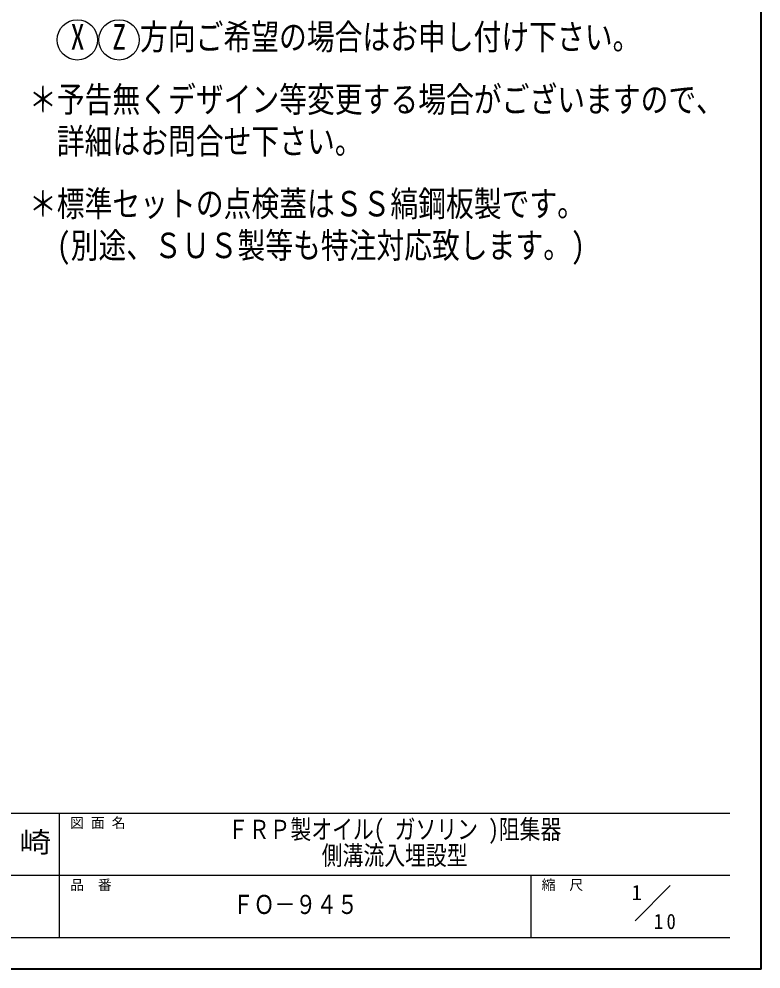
# Model space of a CAD drawing. Units: millimetres at full size, sheet at 1:10; details may follow other scales. Extents: x -2106 to 1944, y -1394 to 1416.
# Drawn here: x 877 to 1944, y -1394 to -27 of the extents above; entities that cross this region are included whole.
import ezdxf
from ezdxf.enums import TextEntityAlignment as Align

# ---------------------------------------------------------------- set-up
doc = ezdxf.new("R2010")
doc.units = ezdxf.units.MM
doc.header["$LTSCALE"] = 10
doc.layers.add('0-0_ﾚｲﾔ1', color=4, linetype='Continuous', lineweight=9)
doc.styles.add('ＭＳ ゴシック', font='')
doc.styles.get('ＭＳ ゴシック').set_extended_font_data('MS Gothic')

msp = doc.modelspace()

# ---------------------------------------------------------------- linework, layer by layer
at = {"layer": '0-0_ﾚｲﾔ1', "color": 1, "lineweight": 40}
for q in [(1944.28, 1416.27), (-2105.72, -1393.73)]:
    msp.add_line((1944.28, -1393.73), q, dxfattribs=at)
at = {"layer": '0-0_ﾚｲﾔ1', "color": 6, "lineweight": 25}
for p, q in [((1899.28, -1170.16), (-80.72, -1170.16)), ((934.99, -1348.73), (934.99, -1170.16)), ((1899.28, -1259.44), (667.14, -1259.44)), ((1613.57, -1348.73), (1613.57, -1259.44)), ((1899.28, -1348.73), (-80.72, -1348.73))]:
    msp.add_line(p, q, dxfattribs=at)
at = {"layer": '0-0_ﾚｲﾔ1', "color": 7, "lineweight": 18}
msp.add_line((1763.06, -1324.23), (1813.57, -1273.73), dxfattribs=at)
at = {"layer": '0-0_ﾚｲﾔ1', "color": 5, "lineweight": 25}
for centre in [(960.45, -57.06), (1020.45, -57.06)]:
    msp.add_circle(centre, 29, dxfattribs=at)

# ---------------------------------------------------------------- texts
at = {"layer": '0-0_ﾚｲﾔ1', "color": 7, "style": 'ＭＳ ゴシック'}
for s, height, width, p in [(' X  Z 方向ご希望の場合はお申し付け下さい。', 36.66, 0.8, (930.95, -82.06)), ('＊予告無くデザイン等変更する場合がございますので、', 36.66, 0.8, (890.95, -172.06)), ('詳細はお問合せ下さい。', 36.66, 0.8, (930.95, -232.06)), ('＊標準セットの点検蓋はＳＳ縞鋼板製です。', 36.66, 0.8, (890.95, -322.06)), ('(別途、ＳＵＳ製等も特注対応致します。)', 36.66, 0.8, (930.95, -382.06)), ('ＦＲＰ製オイル( ガソリン )阻集器', 27.49, 0.8, (1177.14, -1214.8)), ('千\u3000崎', 29.33, 1.15, (784.99, -1234.8)), ('側溝流入埋設型', 27.49, 0.8, (1312.14, -1252.3)), ('ＦＯ－９４５', 27.49, 0.8, (1184.28, -1322.83))]:
    msp.add_text(s, height=height, dxfattribs=dict(at, width=width)).set_placement(p, align=Align.BOTTOM_LEFT)
for s, height, p in [('図 面 名', 14.66, (949.99, -1195.16)), ('品\u3000番', 14.66, (949.99, -1284.44)), ('縮\u3000尺', 14.66, (1628.57, -1284.44)), ('1', 21.99, (1757.98, -1301.25))]:
    msp.add_text(s, height=height, dxfattribs=at).set_placement(p, align=Align.BOTTOM_LEFT)
at = {"layer": '0-0_ﾚｲﾔ1', "color": 7, "insert": (1789.95, -1336.63), "char_height": 21.99, "attachment_point": 7, "style": 'ＭＳ ゴシック'}
msp.add_mtext('\\T1.36;\\W0.9;10', dxfattribs=at)

doc.saveas('drawing.dxf')
